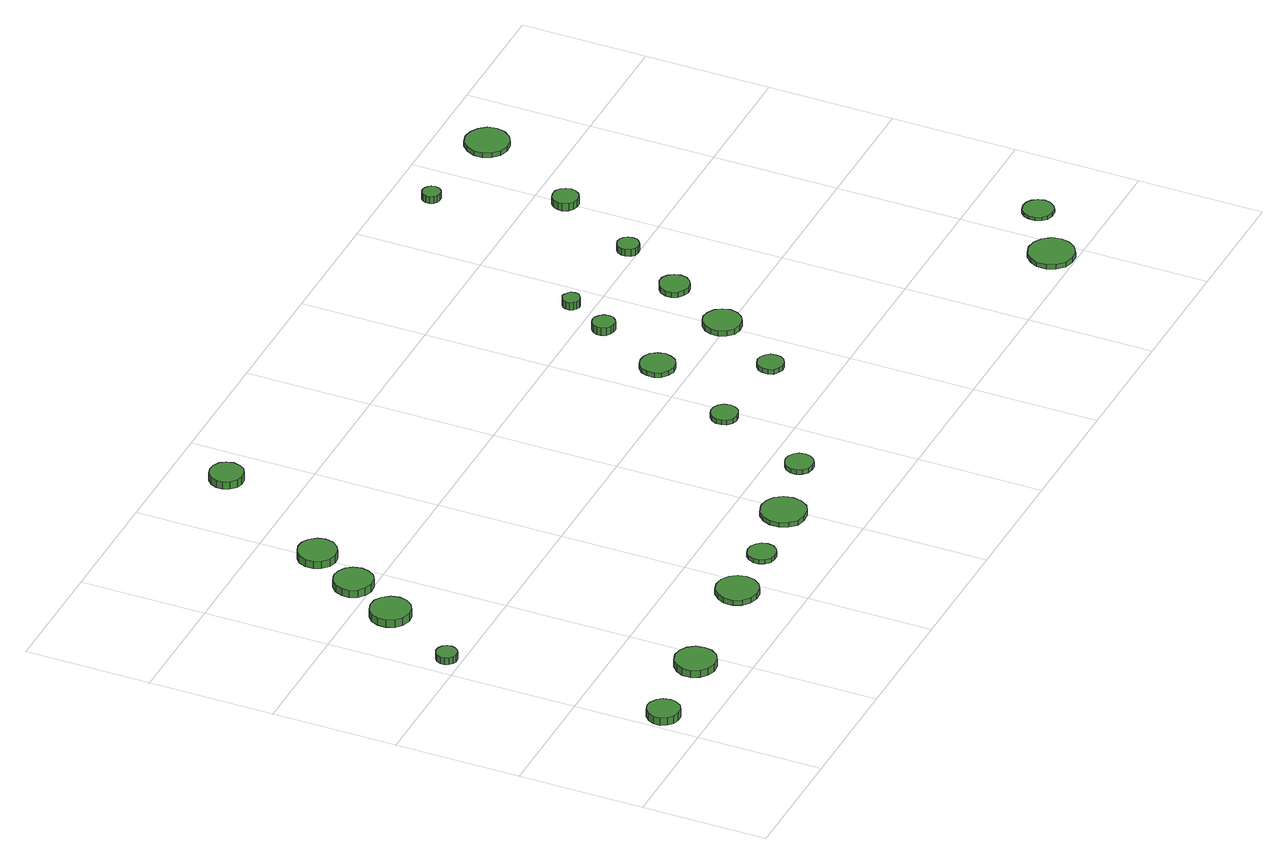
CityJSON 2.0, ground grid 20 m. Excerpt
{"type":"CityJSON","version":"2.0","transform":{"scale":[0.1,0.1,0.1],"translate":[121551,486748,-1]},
"CityObjects":{
"tree1":{"type":"SolitaryVegetationObject","attributes":{"function":"something"},"geometry":[{"type":"MultiSurface","lod":"1","boundaries":[[[0,1,2,3,4,5,6,7,8,9,10,11,12,13,14]],[[15,16,17,18,19,20,21,22,23,24,25,26,27,28,29]],[[0,29,28,1]],[[1,28,27,2]],[[2,27,26,3]],[[3,26,25,4]],[[4,25,24,5]],[[5,24,23,6]],[[6,23,22,7]],[[7,22,21,8]],[[8,21,20,9]],[[9,20,19,10]],[[10,19,18,11]],[[11,18,17,12]],[[12,17,16,13]],[[13,16,15,14]],[[14,15,29,0]]]}]},
"tree2":{"type":"SolitaryVegetationObject","attributes":{"function":"something"},"geometry":[{"type":"MultiSurface","lod":"1","boundaries":[[[30,31,32,33,34,35,36,37,38,39,40,41,42,43,44]],[[45,46,47,48,49,50,51,52,53,54,55,56,57,58,59]],[[30,59,58,31]],[[31,58,57,32]],[[32,57,56,33]],[[33,56,55,34]],[[34,55,54,35]],[[35,54,53,36]],[[36,53,52,37]],[[37,52,51,38]],[[38,51,50,39]],[[39,50,49,40]],[[40,49,48,41]],[[41,48,47,42]],[[42,47,46,43]],[[43,46,45,44]],[[44,45,59,30]]]}]},
"tree3":{"type":"SolitaryVegetationObject","attributes":{"function":"something"},"geometry":[{"type":"MultiSurface","lod":"1","boundaries":[[[60,61,62,63,64,65,66,67,68,69,70,71,72,73,74]],[[75,76,77,78,79,80,81,82,83,84,85,86,87,88,89]],[[60,89,88,61]],[[61,88,87,62]],[[62,87,86,63]],[[63,86,85,64]],[[64,85,84,65]],[[65,84,83,66]],[[66,83,82,67]],[[67,82,81,68]],[[68,81,80,69]],[[69,80,79,70]],[[70,79,78,71]],[[71,78,77,72]],[[72,77,76,73]],[[73,76,75,74]],[[74,75,89,60]]]}]},
"tree4":{"type":"SolitaryVegetationObject","attributes":{"function":"something"},"geometry":[{"type":"MultiSurface","lod":"1","boundaries":[[[90,91,92,93,94,95,96,97,98,99,100,101,102,103,104]],[[105,106,107,108,109,110,111,112,113,114,115,116,117,118,119]],[[90,119,118,91]],[[91,118,117,92]],[[92,117,116,93]],[[93,116,115,94]],[[94,115,114,95]],[[95,114,113,96]],[[96,113,112,97]],[[97,112,111,98]],[[98,111,110,99]],[[99,110,109,100]],[[100,109,108,101]],[[101,108,107,102]],[[102,107,106,103]],[[103,106,105,104]],[[104,105,119,90]]]}]},
"tree5":{"type":"SolitaryVegetationObject","attributes":{"function":"something"},"geometry":[{"type":"MultiSurface","lod":"1","boundaries":[[[120,121,122,123,124,125,126,127,128,129,130,131,132,133,134]],[[135,136,137,138,139,140,141,142,143,144,145,146,147,148,149]],[[120,149,148,121]],[[121,148,147,122]],[[122,147,146,123]],[[123,146,145,124]],[[124,145,144,125]],[[125,144,143,126]],[[126,143,142,127]],[[127,142,141,128]],[[128,141,140,129]],[[129,140,139,130]],[[130,139,138,131]],[[131,138,137,132]],[[132,137,136,133]],[[133,136,135,134]],[[134,135,149,120]]]}]},
"tree6":{"type":"SolitaryVegetationObject","attributes":{"function":"something"},"geometry":[{"type":"MultiSurface","lod":"1","boundaries":[[[150,151,152,153,154,155,156,157,158,159,160,161,162,163,164]],[[165,166,167,168,169,170,171,172,173,174,175,176,177,178,179]],[[150,179,178,151]],[[151,178,177,152]],[[152,177,176,153]],[[153,176,175,154]],[[154,175,174,155]],[[155,174,173,156]],[[156,173,172,157]],[[157,172,171,158]],[[158,171,170,159]],[[159,170,169,160]],[[160,169,168,161]],[[161,168,167,162]],[[162,167,166,163]],[[163,166,165,164]],[[164,165,179,150]]]}]},
"tree7":{"type":"SolitaryVegetationObject","attributes":{"function":"something"},"geometry":[{"type":"MultiSurface","lod":"1","boundaries":[[[180,181,182,183,184,185,186,187,188,189,190,191,192,193,194]],[[195,196,197,198,199,200,201,202,203,204,205,206,207,208,209]],[[180,209,208,181]],[[181,208,207,182]],[[182,207,206,183]],[[183,206,205,184]],[[184,205,204,185]],[[185,204,203,186]],[[186,203,202,187]],[[187,202,201,188]],[[188,201,200,189]],[[189,200,199,190]],[[190,199,198,191]],[[191,198,197,192]],[[192,197,196,193]],[[193,196,195,194]],[[194,195,209,180]]]}]},
"tree8":{"type":"SolitaryVegetationObject","attributes":{"function":"something"},"geometry":[{"type":"MultiSurface","lod":"1","boundaries":[[[210,211,212,213,214,215,216,217,218,219,220,221,222,223,224]],[[225,226,227,228,229,230,231,232,233,234,235,236,237,238,239]],[[210,239,238,211]],[[211,238,237,212]],[[212,237,236,213]],[[213,236,235,214]],[[214,235,234,215]],[[215,234,233,216]],[[216,233,232,217]],[[217,232,231,218]],[[218,231,230,219]],[[219,230,229,220]],[[220,229,228,221]],[[221,228,227,222]],[[222,227,226,223]],[[223,226,225,224]],[[224,225,239,210]]]}]},
"tree9":{"type":"SolitaryVegetationObject","attributes":{"function":"something"},"geometry":[{"type":"MultiSurface","lod":"1","boundaries":[[[240,241,242,243,244,245,246,247,248,249,250,251,252,253,254]],[[255,256,257,258,259,260,261,262,263,264,265,266,267,268,269]],[[240,269,268,241]],[[241,268,267,242]],[[242,267,266,243]],[[243,266,265,244]],[[244,265,264,245]],[[245,264,263,246]],[[246,263,262,247]],[[247,262,261,248]],[[248,261,260,249]],[[249,260,259,250]],[[250,259,258,251]],[[251,258,257,252]],[[252,257,256,253]],[[253,256,255,254]],[[254,255,269,240]]]}]},
"tree10":{"type":"SolitaryVegetationObject","attributes":{"function":"something"},"geometry":[{"type":"MultiSurface","lod":"1","boundaries":[[[270,271,272,273,274,275,276,277,278,279,280,281,282,283,284]],[[285,286,287,288,289,290,291,292,293,294,295,296,297,298,299]],[[270,299,298,271]],[[271,298,297,272]],[[272,297,296,273]],[[273,296,295,274]],[[274,295,294,275]],[[275,294,293,276]],[[276,293,292,277]],[[277,292,291,278]],[[278,291,290,279]],[[279,290,289,280]],[[280,289,288,281]],[[281,288,287,282]],[[282,287,286,283]],[[283,286,285,284]],[[284,285,299,270]]]}]},
"tree11":{"type":"SolitaryVegetationObject","attributes":{"function":"something"},"geometry":[{"type":"MultiSurface","lod":"1","boundaries":[[[300,301,302,303,304,305,306,307,308,309,310,311,312,313,314]],[[315,316,317,318,319,320,321,322,323,324,325,326,327,328,329]],[[300,329,328,301]],[[301,328,327,302]],[[302,327,326,303]],[[303,326,325,304]],[[304,325,324,305]],[[305,324,323,306]],[[306,323,322,307]],[[307,322,321,308]],[[308,321,320,309]],[[309,320,319,310]],[[310,319,318,311]],[[311,318,317,312]],[[312,317,316,313]],[[313,316,315,314]],[[314,315,329,300]]]}]},
"tree12":{"type":"SolitaryVegetationObject","attributes":{"function":"something"},"geometry":[{"type":"MultiSurface","lod":"1","boundaries":[[[330,331,332,333,334,335,336,337,338,339,340,341,342,343,344]],[[345,346,347,348,349,350,351,352,353,354,355,356,357,358,359]],[[330,359,358,331]],[[331,358,357,332]],[[332,357,356,333]],[[333,356,355,334]],[[334,355,354,335]],[[335,354,353,336]],[[336,353,352,337]],[[337,352,351,338]],[[338,351,350,339]],[[339,350,349,340]],[[340,349,348,341]],[[341,348,347,342]],[[342,347,346,343]],[[343,346,345,344]],[[344,345,359,330]]]}]},
"tree13":{"type":"SolitaryVegetationObject","attributes":{"function":"something"},"geometry":[{"type":"MultiSurface","lod":"1","boundaries":[[[360,361,362,363,364,365,366,367,368,369,370,371,372,373,374]],[[375,376,377,378,379,380,381,382,383,384,385,386,387,388,389]],[[360,389,388,361]],[[361,388,387,362]],[[362,387,386,363]],[[363,386,385,364]],[[364,385,384,365]],[[365,384,383,366]],[[366,383,382,367]],[[367,382,381,368]],[[368,381,380,369]],[[369,380,379,370]],[[370,379,378,371]],[[371,378,377,372]],[[372,377,376,373]],[[373,376,375,374]],[[374,375,389,360]]]}]},
"tree14":{"type":"SolitaryVegetationObject","attributes":{"function":"something"},"geometry":[{"type":"MultiSurface","lod":"1","boundaries":[[[390,391,392,393,394,395,396,397,398,399,400,401,402,403,404]],[[405,406,407,408,409,410,411,412,413,414,415,416,417,418,419]],[[390,419,418,391]],[[391,418,417,392]],[[392,417,416,393]],[[393,416,415,394]],[[394,415,414,395]],[[395,414,413,396]],[[396,413,412,397]],[[397,412,411,398]],[[398,411,410,399]],[[399,410,409,400]],[[400,409,408,401]],[[401,408,407,402]],[[402,407,406,403]],[[403,406,405,404]],[[404,405,419,390]]]}]},
"tree15":{"type":"SolitaryVegetationObject","attributes":{"function":"something"},"geometry":[{"type":"MultiSurface","lod":"1","boundaries":[[[420,421,422,423,424,425,426,427,428,429,430,431,432,433,434]],[[435,436,437,438,439,440,441,442,443,444,445,446,447,448,449]],[[420,449,448,421]],[[421,448,447,422]],[[422,447,446,423]],[[423,446,445,424]],[[424,445,444,425]],[[425,444,443,426]],[[426,443,442,427]],[[427,442,441,428]],[[428,441,440,429]],[[429,440,439,430]],[[430,439,438,431]],[[431,438,437,432]],[[432,437,436,433]],[[433,436,435,434]],[[434,435,449,420]]]}]},
"tree16":{"type":"SolitaryVegetationObject","attributes":{"function":"something"},"geometry":[{"type":"MultiSurface","lod":"1","boundaries":[[[450,451,452,453,454,455,456,457,458,459,460,461,462,463,464]],[[465,466,467,468,469,470,471,472,473,474,475,476,477,478,479]],[[450,479,478,451]],[[451,478,477,452]],[[452,477,476,453]],[[453,476,475,454]],[[454,475,474,455]],[[455,474,473,456]],[[456,473,472,457]],[[457,472,471,458]],[[458,471,470,459]],[[459,470,469,460]],[[460,469,468,461]],[[461,468,467,462]],[[462,467,466,463]],[[463,466,465,464]],[[464,465,479,450]]]}]},
"tree17":{"type":"SolitaryVegetationObject","attributes":{"function":"something"},"geometry":[{"type":"MultiSurface","lod":"1","boundaries":[[[480,481,482,483,484,485,486,487,488,489,490,491,492,493,494]],[[495,496,497,498,499,500,501,502,503,504,505,506,507,508,509]],[[480,509,508,481]],[[481,508,507,482]],[[482,507,506,483]],[[483,506,505,484]],[[484,505,504,485]],[[485,504,503,486]],[[486,503,502,487]],[[487,502,501,488]],[[488,501,500,489]],[[489,500,499,490]],[[490,499,498,491]],[[491,498,497,492]],[[492,497,496,493]],[[493,496,495,494]],[[494,495,509,480]]]}]},
"tree18":{"type":"SolitaryVegetationObject","attributes":{"function":"something"},"geometry":[{"type":"MultiSurface","lod":"1","boundaries":[[[510,511,512,513,514,515,516,517,518,519,520,521,522,523,524]],[[525,526,527,528,529,530,531,532,533,534,535,536,537,538,539]],[[510,539,538,511]],[[511,538,537,512]],[[512,537,536,513]],[[513,536,535,514]],[[514,535,534,515]],[[515,534,533,516]],[[516,533,532,517]],[[517,532,531,518]],[[518,531,530,519]],[[519,530,529,520]],[[520,529,528,521]],[[521,528,527,522]],[[522,527,526,523]],[[523,526,525,524]],[[524,525,539,510]]]}]},
"tree19":{"type":"SolitaryVegetationObject","attributes":{"function":"something"},"geometry":[{"type":"MultiSurface","lod":"1","boundaries":[[[540,541,542,543,544,545,546,547,548,549,550,551,552,553,554]],[[555,556,557,558,559,560,561,562,563,564,565,566,567,568,569]],[[540,569,568,541]],[[541,568,567,542]],[[542,567,566,543]],[[543,566,565,544]],[[544,565,564,545]],[[545,564,563,546]],[[546,563,562,547]],[[547,562,561,548]],[[548,561,560,549]],[[549,560,559,550]],[[550,559,558,551]],[[551,558,557,552]],[[552,557,556,553]],[[553,556,555,554]],[[554,555,569,540]]]}]},
"tree20":{"type":"SolitaryVegetationObject","attributes":{"function":"something"},"geometry":[{"type":"MultiSurface","lod":"1","boundaries":[[[570,571,572,573,574,575,576,577,578,579,580,581,582,583,584]],[[585,586,587,588,589,590,591,592,593,594,595,596,597,598,599]],[[570,599,598,571]],[[571,598,597,572]],[[572,597,596,573]],[[573,596,595,574]],[[574,595,594,575]],[[575,594,593,576]],[[576,593,592,577]],[[577,592,591,578]],[[578,591,590,579]],[[579,590,589,580]],[[580,589,588,581]],[[581,588,587,582]],[[582,587,586,583]],[[583,586,585,584]],[[584,585,599,570]]]}]},
"tree21":{"type":"SolitaryVegetationObject","attributes":{"function":"something"},"geometry":[{"type":"MultiSurface","lod":"1","boundaries":[[[600,601,602,603,604,605,606,607,608,609,610,611,612,613,614]],[[615,616,617,618,619,620,621,622,623,624,625,626,627,628,629]],[[600,629,628,601]],[[601,628,627,602]],[[602,627,626,603]],[[603,626,625,604]],[[604,625,624,605]],[[605,624,623,606]],[[606,623,622,607]],[[607,622,621,608]],[[608,621,620,609]],[[609,620,619,610]],[[610,619,618,611]],[[611,618,617,612]],[[612,617,616,613]],[[613,616,615,614]],[[614,615,629,600]]]}]},
"tree22":{"type":"SolitaryVegetationObject","attributes":{"function":"something"},"geometry":[{"type":"MultiSurface","lod":"1","boundaries":[[[630,631,632,633,634,635,636,637,638,639,640,641,642,643,644]],[[645,646,647,648,649,650,651,652,653,654,655,656,657,658,659]],[[630,659,658,631]],[[631,658,657,632]],[[632,657,656,633]],[[633,656,655,634]],[[634,655,654,635]],[[635,654,653,636]],[[636,653,652,637]],[[637,652,651,638]],[[638,651,650,639]],[[639,650,649,640]],[[640,649,648,641]],[[641,648,647,642]],[[642,647,646,643]],[[643,646,645,644]],[[644,645,659,630]]]}]},
"tree23":{"type":"SolitaryVegetationObject","attributes":{"function":"something"},"geometry":[{"type":"MultiSurface","lod":"1","boundaries":[[[660,661,662,663,664,665,666,667,668,669,670,671,672,673,674]],[[675,676,677,678,679,680,681,682,683,684,685,686,687,688,689]],[[660,689,688,661]],[[661,688,687,662]],[[662,687,686,663]],[[663,686,685,664]],[[664,685,684,665]],[[665,684,683,666]],[[666,683,682,667]],[[667,682,681,668]],[[668,681,680,669]],[[669,680,679,670]],[[670,679,678,671]],[[671,678,677,672]],[[672,677,676,673]],[[673,676,675,674]],[[674,675,689,660]]]}]},
"tree24":{"type":"SolitaryVegetationObject","attributes":{"function":"something"},"geometry":[{"type":"MultiSurface","lod":"1","boundaries":[[[690,691,692,693,694,695,696,697,698,699,700,701,702,703,704]],[[705,706,707,708,709,710,711,712,713,714,715,716,717,718,719]],[[690,719,718,691]],[[691,718,717,692]],[[692,717,716,693]],[[693,716,715,694]],[[694,715,714,695]],[[695,714,713,696]],[[696,713,712,697]],[[697,712,711,698]],[[698,711,710,699]],[[699,710,709,700]],[[700,709,708,701]],[[701,708,707,702]],[[702,707,706,703]],[[703,706,705,704]],[[704,705,719,690]]]}]}
},
"vertices":[
[52,67,25],[50,78,25],[44,86,25],[34,92,25],[24,93,25],[14,90,25],[6,82,25],[1,73,25],[1,62,25],[6,52,25],[14,45,25],[24,42,25],[34,43,25],[44,48,25],[50,57,25],[50,57,12],[44,48,12],[34,43,12],[24,42,12],[14,45,12],[6,52,12],[1,62,12],[1,73,12],[6,82,12],[14,90,12],[24,93,12],[34,92,12],[44,86,12],[50,78,12],[52,67,12],
[56,424,19],[54,431,19],[50,437,19],[44,440,19],[37,441,19],[31,439,19],[26,434,19],[23,428,19],[23,421,19],[26,415,19],[31,410,19],[37,408,19],[44,409,19],[50,412,19],[54,418,19],[54,418,7],[50,412,7],[44,409,7],[37,408,7],[31,410,7],[26,415,7],[23,421,7],[23,428,7],[26,434,7],[31,439,7],[37,441,7],[44,440,7],[50,437,7],[54,431,7],[56,424,7],
[205,81,19],[203,94,19],[195,105,19],[183,112,19],[170,113,19],[157,109,19],[147,100,19],[141,88,19],[141,74,19],[147,62,19],[157,53,19],[170,49,19],[183,50,19],[195,57,19],[203,68,19],[203,68,7],[195,57,7],[183,50,7],[170,49,7],[157,53,7],[147,62,7],[141,74,7],[141,88,7],[147,100,7],[157,109,7],[170,113,7],[183,112,7],[195,105,7],[203,94,7],[205,81,7],
[140,546,20],[137,559,20],[129,570,20],[118,577,20],[105,578,20],[92,574,20],[82,565,20],[77,553,20],[77,540,20],[82,528,20],[92,519,20],[105,515,20],[118,516,20],[129,523,20],[137,533,20],[137,533,7],[129,523,7],[118,516,7],[105,515,7],[92,519,7],[82,528,7],[77,540,7],[77,553,7],[82,565,7],[92,574,7],[105,578,7],[118,577,7],[129,570,7],[137,559,7],[140,546,7],
[183,626,23],[180,639,23],[173,649,23],[162,655,23],[149,657,23],[137,653,23],[127,644,23],[122,632,23],[122,620,23],[127,608,23],[137,600,23],[149,596,23],[162,597,23],[173,603,23],[180,614,23],[180,614,10],[173,603,10],[162,597,10],[149,596,10],[137,600,10],[127,608,10],[122,620,10],[122,632,10],[127,644,10],[137,653,10],[149,657,10],[162,655,10],[173,649,10],[180,639,10],[183,626,10],
[405,102,16],[402,115,16],[394,126,16],[382,133,16],[369,135,16],[355,131,16],[345,121,16],[339,109,16],[339,95,16],[345,82,16],[355,73,16],[369,69,16],[382,70,16],[394,77,16],[402,88,16],[402,88,7],[394,77,7],[382,70,7],[369,69,7],[355,73,7],[345,82,7],[339,95,7],[339,109,7],[345,121,7],[355,131,7],[369,135,7],[382,133,7],[394,126,7],[402,115,7],[405,102,7],
[228,705,25],[225,717,25],[217,728,25],[206,734,25],[194,735,25],[182,731,25],[172,723,25],[167,711,25],[167,698,25],[172,687,25],[182,678,25],[194,674,25],[206,676,25],[217,682,25],[225,692,25],[225,692,12],[217,682,12],[206,676,12],[194,674,12],[182,678,12],[172,687,12],[167,698,12],[167,711,12],[172,723,12],[182,731,12],[194,735,12],[206,734,12],[217,728,12],[225,717,12],[228,705,12],
[499,109,14],[497,118,14],[491,125,14],[483,130,14],[474,131,14],[465,128,14],[458,122,14],[454,113,14],[454,104,14],[458,96,14],[465,89,14],[474,87,14],[483,88,14],[491,92,14],[497,100,14],[497,100,7],[491,92,7],[483,88,7],[474,87,7],[465,89,7],[458,96,7],[454,104,7],[454,113,7],[458,122,7],[465,128,7],[474,131,7],[483,130,7],[491,125,7],[497,118,7],[499,109,7],
[358,912,23],[355,923,23],[349,932,23],[339,937,23],[328,938,23],[318,935,23],[310,927,23],[305,917,23],[305,907,23],[310,897,23],[318,889,23],[328,886,23],[339,887,23],[349,892,23],[355,901,23],[355,901,10],[349,892,10],[339,887,10],[328,886,10],[318,889,10],[310,897,10],[305,907,10],[305,917,10],[310,927,10],[318,935,10],[328,938,10],[339,937,10],[349,932,10],[355,923,10],[358,912,10],
[623,124,15],[620,138,15],[612,150,15],[599,157,15],[584,159,15],[570,154,15],[560,144,15],[554,131,15],[554,116,15],[560,103,15],[570,93,15],[584,89,15],[599,90,15],[612,97,15],[620,109,15],[620,109,7],[612,97,7],[599,90,7],[584,89,7],[570,93,7],[560,103,7],[554,116,7],[554,131,7],[560,144,7],[570,154,7],[584,159,7],[599,157,7],[612,150,7],[620,138,7],[623,124,7],
[735,154,15],[733,163,15],[728,170,15],[720,175,15],[711,176,15],[702,173,15],[695,167,15],[691,158,15],[691,149,15],[695,141,15],[702,135,15],[711,132,15],[720,133,15],[728,138,15],[733,145,15],[733,145,7],[728,138,7],[720,133,7],[711,132,7],[702,135,7],[695,141,7],[691,149,7],[691,158,7],[695,167,7],[702,173,7],[711,176,7],[720,175,7],[728,170,7],[733,163,7],[735,154,7],
[807,308,15],[805,317,15],[800,324,15],[792,328,15],[783,329,15],[775,326,15],[768,320,15],[765,312,15],[765,304,15],[768,296,15],[775,290,15],[783,287,15],[792,288,15],[800,292,15],[805,299,15],[805,299,7],[800,292,7],[792,288,7],[783,287,7],[775,290,7],[768,296,7],[765,304,7],[765,312,7],[768,320,7],[775,326,7],[783,329,7],[792,328,7],[800,324,7],[805,317,7],[807,308,7],
[891,451,15],[888,462,15],[882,471,15],[872,477,15],[861,478,15],[850,475,15],[841,467,15],[837,457,15],[837,445,15],[841,435,15],[850,428,15],[861,424,15],[872,425,15],[882,431,15],[888,440,15],[888,440,7],[882,431,7],[872,425,7],[861,424,7],[850,428,7],[841,435,7],[837,445,7],[837,457,7],[841,467,7],[850,475,7],[861,478,7],[872,477,7],[882,471,7],[888,462,7],[891,451,7],
[954,299,15],[953,308,15],[948,314,15],[940,319,15],[932,320,15],[924,317,15],[917,311,15],[914,304,15],[914,295,15],[917,287,15],[924,282,15],[932,279,15],[940,280,15],[948,284,15],[953,291,15],[953,291,7],[948,284,7],[940,280,7],[932,279,7],[924,282,7],[917,287,7],[914,295,7],[914,304,7],[917,311,7],[924,317,7],[932,320,7],[940,319,7],[948,314,7],[953,308,7],[954,299,7],
[941,565,20],[940,572,20],[935,578,20],[929,582,20],[922,583,20],[915,581,20],[909,576,20],[906,569,20],[906,562,20],[909,555,20],[915,550,20],[922,548,20],[929,548,20],[935,552,20],[940,558,20],[940,558,7],[935,552,7],[929,548,7],[922,548,7],[915,550,7],[909,555,7],[906,562,7],[906,569,7],[909,576,7],[915,581,7],[922,583,7],[929,582,7],[935,578,7],[940,572,7],[941,565,7],
[1034,409,16],[1031,421,16],[1024,431,16],[1013,437,16],[1001,439,16],[989,435,16],[980,426,16],[975,415,16],[975,403,16],[980,391,16],[989,383,16],[1001,379,16],[1013,381,16],[1024,387,16],[1031,397,16],[1031,397,7],[1024,387,7],[1013,381,7],[1001,379,7],[989,383,7],[980,391,7],[975,403,7],[975,415,7],[980,426,7],[989,435,7],[1001,439,7],[1013,437,7],[1024,431,7],[1031,421,7],[1034,409,7],
[974,634,21],[973,640,21],[969,644,21],[964,647,21],[959,648,21],[953,646,21],[949,642,21],[946,637,21],[946,631,21],[949,626,21],[953,622,21],[959,620,21],[964,621,21],[969,624,21],[973,628,21],[973,628,8],[969,624,8],[964,621,8],[959,620,8],[953,622,8],[949,626,8],[946,631,8],[946,637,8],[949,642,8],[953,646,8],[959,648,8],[964,647,8],[969,644,8],[973,640,8],[974,634,8],
[1085,512,17],[1083,522,17],[1077,530,17],[1069,535,17],[1059,536,17],[1050,532,17],[1042,526,17],[1038,517,17],[1038,507,17],[1042,498,17],[1050,492,17],[1059,489,17],[1069,490,17],[1077,495,17],[1083,502,17],[1083,502,8],[1077,495,8],[1069,490,8],[1059,489,8],[1050,492,8],[1042,498,8],[1038,507,8],[1038,517,8],[1042,526,8],[1050,532,8],[1059,536,8],[1069,535,8],[1077,530,8],[1083,522,8],[1085,512,8],
[1138,614,23],[1137,621,23],[1133,627,23],[1127,630,23],[1120,631,23],[1113,629,23],[1108,624,23],[1105,618,23],[1105,611,23],[1108,604,23],[1113,599,23],[1120,597,23],[1127,598,23],[1133,602,23],[1137,607,23],[1137,607,11],[1133,602,11],[1127,598,11],[1120,597,11],[1113,599,11],[1108,604,11],[1105,611,11],[1105,618,11],[1108,624,11],[1113,629,11],[1120,631,11],[1127,630,11],[1133,627,11],[1137,621,11],[1138,614,11],
[1402,37,17],[1399,52,17],[1390,64,17],[1377,71,17],[1362,73,17],[1348,68,17],[1337,58,17],[1331,45,17],[1331,30,17],[1337,16,17],[1348,6,17],[1362,2,17],[1377,3,17],[1390,11,17],[1399,23,17],[1399,23,9],[1390,11,9],[1377,3,9],[1362,2,9],[1348,6,9],[1337,16,9],[1331,30,9],[1331,45,9],[1337,58,9],[1348,68,9],[1362,73,9],[1377,71,9],[1390,64,9],[1399,52,9],[1402,37,9],
[1147,938,19],[1145,944,19],[1142,948,19],[1137,951,19],[1131,952,19],[1125,950,19],[1121,946,19],[1118,941,19],[1118,935,19],[1121,929,19],[1125,925,19],[1131,924,19],[1137,924,19],[1142,927,19],[1145,932,19],[1145,932,7],[1142,927,7],[1137,924,7],[1131,924,7],[1125,925,7],[1121,929,7],[1118,935,7],[1118,941,7],[1121,946,7],[1125,950,7],[1131,952,7],[1137,951,7],[1142,948,7],[1145,944,7],[1147,938,7],
[1215,748,25],[1213,756,25],[1208,763,25],[1201,768,25],[1192,768,25],[1184,766,25],[1178,760,25],[1174,752,25],[1174,744,25],[1178,736,25],[1184,731,25],[1192,728,25],[1201,729,25],[1208,733,25],[1213,740,25],[1213,740,12],[1208,733,12],[1201,729,12],[1192,728,12],[1184,731,12],[1178,736,12],[1174,744,12],[1174,752,12],[1178,760,12],[1184,766,12],[1192,768,12],[1201,768,12],[1208,763,12],[1213,756,12],[1215,748,12],
[1487,102,15],[1485,112,15],[1479,120,15],[1471,125,15],[1461,126,15],[1451,123,15],[1444,116,15],[1440,107,15],[1440,97,15],[1444,88,15],[1451,81,15],[1461,78,15],[1471,79,15],[1479,84,15],[1485,92,15],[1485,92,9],[1479,84,9],[1471,79,9],[1461,78,9],[1451,81,9],[1444,88,9],[1440,97,9],[1440,107,9],[1444,116,9],[1451,123,9],[1461,126,9],[1471,125,9],[1479,120,9],[1485,112,9],[1487,102,9],
[1327,919,16],[1324,933,16],[1315,944,16],[1303,951,16],[1289,953,16],[1275,949,16],[1265,939,16],[1259,926,16],[1259,912,16],[1265,899,16],[1275,889,16],[1289,885,16],[1303,886,16],[1315,893,16],[1324,905,16],[1324,905,8],[1315,893,8],[1303,886,8],[1289,885,8],[1275,889,8],[1265,899,8],[1259,912,8],[1259,926,8],[1265,939,8],[1275,949,8],[1289,953,8],[1303,951,8],[1315,944,8],[1324,933,8],[1327,919,8]
]}
